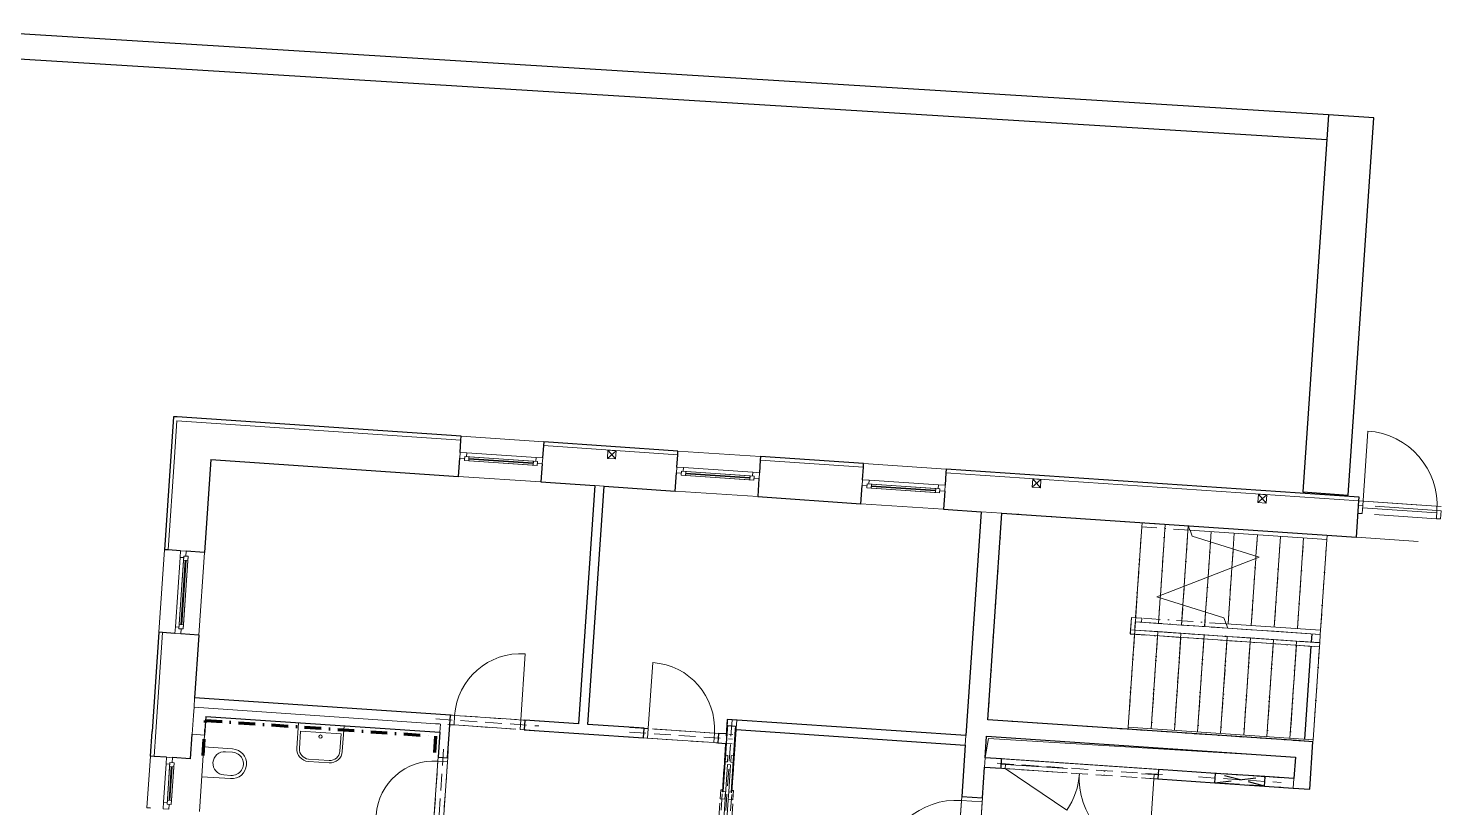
# Model space of a CAD drawing. Header units: millimetres. Extents: x -9129 to 220959, y -4760 to 72638.
# Drawn here: x 172643 to 189678, y 51600 to 61018 of the extents above; entities that cross this region are included whole.
import ezdxf

# ---------------------------------------------------------------- set-up
doc = ezdxf.new("R2010")
doc.units = ezdxf.units.MM
for name, pattern in [('HA_Dash_3mm-S1mm', [300, 200, -100]), ('HA_DashDot_2_2mm-S0_6mm', [1650, 750, -450, 0, -450]), ('HA_DashDot_4mm-S1mm', [400, 200, -100, 0, -100])]:
    doc.linetypes.add(name, pattern=pattern)
for name, color, linetype, lineweight in [('A-AREA-____-OTLN', 9, 'Continuous', 25), ('A-DETL-GENF-OTLN', 9, 'Continuous', 9), ('A-DOOR-____-MCUT', 9, 'HA_DashDot_2_2mm-S0_6mm', 9), ('A-DOOR-____-OTLN', 9, 'Continuous', 9), ('A-DOOR-FRAM-MCUT', 9, 'Continuous', 9), ('A-DOOR-FRAM-OTLN', 9, 'Continuous', 9), ('A-FLOR-____-OTLN', 9, 'Continuous', 9), ('A-FLOR-HRAL-MBND', 9, 'HA_DashDot_4mm-S1mm', 9), ('A-FLOR-HRAL-OTLN', 9, 'Continuous', 9), ('A-GENM-____-HDLN', 9, 'HA_Dash_3mm-S1mm', 9), ('A-GENM-____-MCUT', 9, 'HA_Dash_3mm-S1mm', 25), ('A-GENM-____-OTLN', 9, 'Continuous', 9), ('A-GLAZ-____-MCUT', 9, 'Continuous', 5), ('A-GLAZ-____-OTLN', 9, 'Continuous', 5), ('A-WALL-____-MCUT', 9, 'Continuous', 25), ('A-WALL-____-OTLN', 9, 'Continuous', 9), ('I-WALL-____-MCUT', 9, 'Continuous', 25), ('I-WALL-____-OTLN', 9, 'Continuous', 9), ('M-HVAC-DUCT-OTLN', 9, 'Continuous', 9), ('P-SANR-FIXT-OTLN', 9, 'Continuous', 9), ('S-STRS-____-MBND', 9, 'HA_DashDot_4mm-S1mm', 9), ('S-STRS-____-OTLN', 9, 'Continuous', 9)]:
    doc.layers.add(name, color=color, linetype=linetype, lineweight=lineweight)

# ---------------------------------------------------------------- blocks, each defined once
blk = doc.blocks.new('HA_DR_Single_Swing_Solid - In_BJ_800x2100-2124338-schema POHLEDU D_140_6400')
at = {"layer": 'A-DOOR-____-MCUT'}
for p, q in [((-400, 57.5), (400, 57.5)), ((-400, -57.5), (400, -57.5))]:
    blk.add_line(p, q, dxfattribs=at)
at = {"layer": 'A-DOOR-____-OTLN', "lineweight": 5}
blk.add_line((400, -857.5), (400, -57.5), dxfattribs=at)
blk.add_arc((400, -57.5), 800, 180, 270, dxfattribs=at)
at = {"layer": 'A-DOOR-FRAM-MCUT'}
for p, q in [((-400, 57.5), (-450, 57.5)), ((-450, 57.5), (-450, -57.5)), ((-400, -57.5), (-400, 57.5)), ((450, 57.5), (400, 57.5)), ((400, 57.5), (400, -57.5)), ((450, -57.5), (450, 57.5)), ((-450, -57.5), (-400, -57.5)), ((400, -57.5), (450, -57.5))]:
    blk.add_line(p, q, dxfattribs=at)
blk = doc.blocks.new('HA_DR_Single_Swing_Solid - In_BJ_800x2100-2124336-schema POHLEDU D_140_6400')
at = {"layer": 'A-DOOR-____-MCUT'}
for p, q in [((-400, 57.5), (400, 57.5)), ((-400, -57.5), (400, -57.5))]:
    blk.add_line(p, q, dxfattribs=at)
at = {"layer": 'A-DOOR-____-OTLN', "lineweight": 5}
blk.add_line((400, 857.5), (400, 57.5), dxfattribs=at)
blk.add_arc((400, 57.5), 800, 90, 180, dxfattribs=at)
at = {"layer": 'A-DOOR-FRAM-MCUT'}
for p, q in [((-450, -57.5), (-450, 57.5)), ((-450, 57.5), (-400, 57.5)), ((-400, 57.5), (-400, -57.5)), ((400, 57.5), (450, 57.5)), ((400, -57.5), (400, 57.5)), ((450, 57.5), (450, -57.5)), ((-400, -57.5), (-450, -57.5)), ((450, -57.5), (400, -57.5))]:
    blk.add_line(p, q, dxfattribs=at)
blk = doc.blocks.new('HA_DR_Single_Swing_Solid - In_BJ_700x2100-2124342-schema POHLEDU D_140_6400')
at = {"layer": 'A-DOOR-____-MCUT'}
for p, q in [((-350, 57.5), (350, 57.5)), ((-350, -57.5), (350, -57.5))]:
    blk.add_line(p, q, dxfattribs=at)
at = {"layer": 'A-DOOR-____-OTLN', "lineweight": 5}
blk.add_line((350, -757.5), (350, -57.5), dxfattribs=at)
blk.add_arc((350, -57.5), 700, 180, 270, dxfattribs=at)
at = {"layer": 'A-DOOR-FRAM-MCUT'}
for p, q in [((-350, 57.5), (-400, 57.5)), ((-400, 57.5), (-400, -57.5)), ((-350, -57.5), (-350, 57.5)), ((400, 57.5), (350, 57.5)), ((350, 57.5), (350, -57.5)), ((400, -57.5), (400, 57.5)), ((-400, -57.5), (-350, -57.5)), ((350, -57.5), (400, -57.5))]:
    blk.add_line(p, q, dxfattribs=at)
blk = doc.blocks.new('HA_DR_Single_SlidingToPocket_Solid - In_BJ_800x2100-2105140-schema POHLEDU D_140_6400')
at = {"layer": 'A-DOOR-____-MCUT'}
for p, q in [((-400, 78), (400, 78)), ((-400, -77), (400, -77))]:
    blk.add_line(p, q, dxfattribs=at)
at = {"layer": 'A-DOOR-____-MCUT', "linetype": 'Continuous', "lineweight": 5}
for p, q in [((820, 19), (-20, 19)), ((-20, 19), (-20, -20)), ((820, -20), (820, 19)), ((-20, -20), (394, -20)), ((492, -20), (820, -20)), ((100, -177), (-100, -177)), ((100, -177), (8, -231))]:
    blk.add_line(p, q, dxfattribs=at)
at = {"layer": 'A-DOOR-FRAM-MCUT'}
for p, q in [((-513, 78), (-513, 58)), ((-400, 78), (-513, 78)), ((-513, 58), (-493, 58)), ((-493, 58), (-493, -57)), ((-420, -20), (-420, 20)), ((-420, 20), (-400, 20)), ((-400, 20), (-400, 78)), ((512, 78), (400, 78)), ((400, 78), (400, 20)), ((400, 20), (492, 20)), ((492, 20), (492, 58)), ((492, 58), (512, 58)), ((512, 58), (512, 78)), ((932, 47), (852, 47)), ((852, 47), (852, 20)), ((852, 20), (932, 20)), ((932, 20), (932, 47)), ((-493, -57), (-513, -57)), ((-513, -57), (-513, -77)), ((-513, -77), (-400, -77)), ((-400, -20), (-420, -20)), ((-400, -77), (-400, -20)), ((492, -20), (400, -20)), ((400, -20), (400, -77)), ((400, -77), (512, -77)), ((492, -57), (492, -20)), ((512, -57), (492, -57)), ((512, -77), (512, -57)), ((852, -20), (852, -47)), ((932, -20), (852, -20)), ((852, -47), (932, -47)), ((932, -47), (932, -20))]:
    blk.add_line(p, q, dxfattribs=at)
blk = doc.blocks.new('HA_DR_Single_Swing_Solid - In_BJ_900x2100_Vstupni-2124274-schema POHLEDU D_140_6400')
at = {"layer": 'A-DOOR-____-MCUT'}
for p, q in [((-450, 125), (450, 125)), ((-450, -125), (450, -125))]:
    blk.add_line(p, q, dxfattribs=at)
at = {"layer": 'A-DOOR-____-OTLN'}
for p, q in [((-500, 125), (500, 125)), ((-500, -125), (500, -125))]:
    blk.add_line(p, q, dxfattribs=at)
at = {"layer": 'A-DOOR-____-OTLN', "lineweight": 5}
blk.add_line((450, -1025), (450, -125), dxfattribs=at)
blk.add_arc((450, -125), 900, 180, 270, dxfattribs=at)
at = {"layer": 'A-DOOR-FRAM-MCUT'}
for p, q in [((-450, 125), (-500, 125)), ((-500, 125), (-500, -125)), ((-450, -125), (-450, 125)), ((500, 125), (450, 125)), ((450, 125), (450, -125)), ((500, -125), (500, 125)), ((-500, -125), (-450, -125)), ((450, -125), (500, -125))]:
    blk.add_line(p, q, dxfattribs=at)
blk = doc.blocks.new('HA_WD_SinglePanel - 1000x1500-1670803-schema POHLEDU D_140_6400')
at = {"layer": 'A-GLAZ-____-MCUT'}
for p, q in [((-500, 70), (-500, 0)), ((-420, 70), (-500, 70)), ((-500, 0), (-440, 0)), ((-440, -25), (-440, 25)), ((-440, 25), (-390, 25)), ((-420, 25), (-420, 70)), ((-390, 25), (-390, -25)), ((390, 5), (-390, 5)), ((390, -25), (390, 25)), ((390, 25), (440, 25)), ((500, 70), (420, 70)), ((420, 70), (420, 25)), ((440, 25), (440, -25)), ((440, 0), (500, 0)), ((500, 0), (500, 70)), ((-390, -25), (-440, -25)), ((390, -5), (-390, -5)), ((440, -25), (390, -25))]:
    blk.add_line(p, q, dxfattribs=at)
at = {"layer": 'A-GLAZ-____-OTLN'}
for p, q in [((440, 25), (-440, 25)), ((-440, -25), (-440, 25)), ((420, 70), (-420, 70)), ((390, 25), (-390, 25)), ((440, 25), (440, -25)), ((-440, -25), (440, -25)), ((390, -25), (-390, -25))]:
    blk.add_line(p, q, dxfattribs=at)
blk = doc.blocks.new('HA_WD_SinglePanel - 625x1000-1670806-schema POHLEDU D_140_6400')
at = {"layer": 'A-GLAZ-____-MCUT'}
for p, q in [((-313, 70), (-313, 0)), ((-233, 70), (-313, 70)), ((-313, 0), (-253, 0)), ((-253, -25), (-253, 25)), ((-253, 25), (-203, 25)), ((-233, 25), (-233, 70)), ((-203, 25), (-203, -25)), ((202, 5), (-203, 5)), ((202, -25), (202, 25)), ((202, 25), (252, 25)), ((312, 70), (232, 70)), ((232, 70), (232, 25)), ((252, 25), (252, -25)), ((252, 0), (312, 0)), ((312, 0), (312, 70)), ((-203, -25), (-253, -25)), ((202, -5), (-203, -5)), ((252, -25), (202, -25))]:
    blk.add_line(p, q, dxfattribs=at)
at = {"layer": 'A-GLAZ-____-OTLN'}
for p, q in [((252, 25), (-253, 25)), ((-253, -25), (-253, 25)), ((232, 70), (-233, 70)), ((202, 25), (-203, 25)), ((252, 25), (252, -25)), ((-253, -25), (252, -25)), ((202, -25), (-203, -25))]:
    blk.add_line(p, q, dxfattribs=at)
blk = doc.blocks.new('Top Rail Type - Top Rail_Internal_-1408388-schema POHLEDU D_140_6400')
at = {"layer": 'A-FLOR-HRAL-MBND'}
for p, q in [((4901, 55452), (4901, 55502)), ((5461, 55502), (4901, 55502)), ((5484, 55452), (4901, 55452))]:
    blk.add_line(p, q, dxfattribs=at)
at = {"layer": 'A-FLOR-HRAL-OTLN'}
for p, q in [((5461, 55502), (5484, 55452)), ((7141, 55502), (5461, 55502)), ((7141, 55452), (5484, 55452)), ((7141, 55452), (7141, 55502))]:
    blk.add_line(p, q, dxfattribs=at)
blk = doc.blocks.new('Top Rail Type - Top Rail_Internal_-1408404-schema POHLEDU D_140_6400')
at = {"layer": 'A-FLOR-HRAL-MBND'}
for p, q in [((4850, 54353), (4850, 54152)), ((4975, 54353), (4850, 54353)), ((5997, 54353), (4975, 54353)), ((4900, 54303), (4900, 54202)), ((4975, 54303), (4900, 54303)), ((4900, 54202), (7141, 54202)), ((6020, 54303), (4975, 54303)), ((7141, 54202), (7141, 54152)), ((4850, 54152), (7141, 54152))]:
    blk.add_line(p, q, dxfattribs=at)
at = {"layer": 'A-FLOR-HRAL-OTLN'}
for p, q in [((5997, 54353), (6020, 54303)), ((7141, 54353), (5997, 54353)), ((7141, 54303), (7141, 54353)), ((7141, 54303), (6020, 54303))]:
    blk.add_line(p, q, dxfattribs=at)
blk = doc.blocks.new('HA_GM_Shaft_Rectangle - Default-2031605-schema POHLEDU D_140_6400')
at = {"layer": 'A-DETL-GENF-OTLN'}
for p, q in [((26, -26), (3740, 0)), ((0, -260), (26, -26))]:
    blk.add_line(p, q, dxfattribs=at)
at = {"layer": 'A-GENM-____-OTLN'}
for p, q in [((0, -260), (0, 0)), ((0, 0), (3740, 0)), ((3740, 0), (3740, -260)), ((3740, -260), (0, -260))]:
    blk.add_line(p, q, dxfattribs=at)
blk = doc.blocks.new('ABMV_Toilet_WallHung - Default-1991236-schema POHLEDU D_140_6400')
at = {"layer": 'P-SANR-FIXT-OTLN'}
for p, q in [((-55, 75), (-55, 425)), ((-16, 426), (-16, 340)), ((266, 340), (266, 426)), ((305, 75), (305, 425))]:
    blk.add_line(p, q, dxfattribs=at)
for centre, radius, start, end in [((125, 425), 180, 0, 180), ((125, 426), 141, 360, 180), ((125, 340), 141, 180, 360)]:
    blk.add_arc(centre, radius, start, end, dxfattribs=at)
blk = doc.blocks.new('ABMV_WashBasin_Generic - 550x460-1959867-schema POHLEDU D_140_6400')
at = {"layer": 'P-SANR-FIXT-OTLN'}
for p, q in [((-150, 360), (-150, 50)), ((-120, 150), (-120, 360)), ((250, 510), (0, 510)), ((0, 480), (250, 480)), ((370, 360), (370, 150)), ((400, 50), (400, 360)), ((370, 150), (-120, 150))]:
    blk.add_line(p, q, dxfattribs=at)
for centre, radius, start, end in [((0, 360), 150, 90, 180), ((0, 360), 120, 90, 180), ((250, 360), 150, 360, 90), ((250, 360), 120, 360, 90), ((125, 200), 20, 90, 270), ((125, 200), 20, 270, 90)]:
    blk.add_arc(centre, radius, start, end, dxfattribs=at)
blk = doc.blocks.new('HA_GM_Tiling_LineBased - Generic Tiles-2043970-schema POHLEDU D_140_6400')
at = {"layer": 'A-GENM-____-OTLN', "linetype": 'HA_DashDot_4mm-S1mm', "lineweight": 80}
blk.add_line((50, -50), (475, -50), dxfattribs=at)
blk = doc.blocks.new('HA_GM_Tiling_LineBased - Generic Tiles-2044023-schema POHLEDU D_140_6400')
at = {"layer": 'A-GENM-____-OTLN', "linetype": 'HA_DashDot_4mm-S1mm', "lineweight": 80}
blk.add_line((50, -50), (2835, -50), dxfattribs=at)
blk = doc.blocks.new('HA_GM_Tiling_LineBased - Generic Tiles-2043971-schema POHLEDU D_140_6400')
at = {"layer": 'A-GENM-____-OTLN', "linetype": 'HA_DashDot_4mm-S1mm', "lineweight": 80}
blk.add_line((50, -50), (250, -50), dxfattribs=at)
blk = doc.blocks.new('HA_DR_Single_Swing_Solid_ButtFrame - In_FAS_900x2350_Unik-2005942-schema POHLEDU D_140_6400')
at = {"layer": 'A-DOOR-____-MCUT'}
for p, q in [((-450, -70), (450, -70)), ((-450, -170), (450, -170))]:
    blk.add_line(p, q, dxfattribs=at)
at = {"layer": 'A-DOOR-____-OTLN', "lineweight": 5}
blk.add_line((450, -1070), (450, -170), dxfattribs=at)
blk.add_arc((450, -170), 900, 180, 270, dxfattribs=at)
at = {"layer": 'A-DOOR-FRAM-MCUT'}
for p, q in [((-450, -70), (-500, -70)), ((-500, -70), (-500, -170)), ((-500, -170), (-450, -170)), ((-450, -170), (-450, -70)), ((500, -70), (450, -70)), ((450, -70), (450, -170)), ((450, -170), (500, -170)), ((500, -170), (500, -70))]:
    blk.add_line(p, q, dxfattribs=at)
at = {"layer": 'A-DOOR-FRAM-OTLN', "linetype": 'HA_DashDot_2_2mm-S0_6mm'}
for p, q in [((500, 220), (-500, 220)), ((500, -220), (-500, -220))]:
    blk.add_line(p, q, dxfattribs=at)
blk = doc.blocks.new('HA_DR_Double_Swing_Solid_wCasing - In_1800x2100_900-1873957-schema POHLEDU D_140_6400')
at = {"layer": 'A-DOOR-____-MCUT'}
for p, q in [((-900, -7.5), (900, -7.5)), ((-900, -57.5), (900, -57.5))]:
    blk.add_line(p, q, dxfattribs=at)
at = {"layer": 'A-DOOR-____-OTLN', "lineweight": 5}
for p, q in [((-120.6, -507.5), (-900, -57.5)), ((900, -957.5), (900, -57.5))]:
    blk.add_line(p, q, dxfattribs=at)
for centre, start, end in [((-900, -57.5), 330, 360), ((900, -57.5), 180, 270)]:
    blk.add_arc(centre, 900, start, end, dxfattribs=at)
at = {"layer": 'A-DOOR-FRAM-MCUT'}
for p, q in [((-900, -7.5), (-950, -7.5)), ((-950, -7.5), (-950, -57.5)), ((-950, -57.5), (-900, -57.5)), ((-900, -57.5), (-900, -7.5)), ((950, -7.5), (900, -7.5)), ((900, -7.5), (900, -57.5)), ((900, -57.5), (950, -57.5)), ((950, -57.5), (950, -7.5))]:
    blk.add_line(p, q, dxfattribs=at)
blk = doc.blocks.new('TB_Porotherm KP11_5_1250mm - TB_Porotherm KP11_5_1250mm-1919733-schema POHLEDU D_140_6400')
at = {"layer": 'A-GENM-____-HDLN'}
for p, q in [((-625, 57.5), (625, 57.5)), ((-625, 0), (625, 0)), ((625, -57.5), (-625, -57.5))]:
    blk.add_line(p, q, dxfattribs=at)
blk = doc.blocks.new('TB_Porotherm KP11_5_1000mm - TB_Porotherm KP11_5_1000mm-1925202-schema POHLEDU D_140_6400')
at = {"layer": 'A-GENM-____-HDLN'}
for p, q in [((500, 57.5), (-500, 57.5)), ((-500, 0), (500, 0)), ((-500, -57.5), (500, -57.5))]:
    blk.add_line(p, q, dxfattribs=at)
blk = doc.blocks.new('TB_Porotherm KP11_5_2000mm - TB_Porotherm KP11_5_2000mm-1927944-schema POHLEDU D_140_6400')
at = {"layer": 'A-GENM-____-HDLN'}
for p, q in [((1000, 57.5), (-1000, 57.5)), ((-1000, 0), (1000, 0)), ((-1000, -57.5), (1000, -57.5))]:
    blk.add_line(p, q, dxfattribs=at)
blk = doc.blocks.new('HA_GM_Opening_Rectangle_WallBased - Default-2069058-schema POHLEDU D_140_6400')
at = {"layer": 'A-GENM-____-MCUT'}
for p, q in [((425, 57.5), (-175, -57.5)), ((-175, 57.5), (425, -57.5)), ((-175, 57.5), (-175, -57.5)), ((-175, 57.5), (425, 57.5)), ((425, 57.5), (425, -57.5)), ((-175, -57.5), (425, -57.5))]:
    blk.add_line(p, q, dxfattribs=at)
blk = doc.blocks.new('185-01_OBJEKT B_Central_rvt-5-schema POHLEDU D_140_6400')
at = {"layer": 'A-AREA-____-OTLN'}
for p, q in [((10695, 53601), (10702, 53701)), ((10615, 52429), (10691, 53551))]:
    blk.add_line(p, q, dxfattribs=at)
at = {"layer": 'A-FLOR-____-OTLN'}
for p, q in [((12209, 55163), (11311, 55224)), ((6952, 55158), (9207, 55005)), ((10801, 53695), (10795, 53594)), ((10791, 53545), (10715, 52422)), ((8846, 52063), (6951, 52192))]:
    blk.add_line(p, q, dxfattribs=at)
at = {"layer": 'A-WALL-____-MCUT'}
for p, q in [((-3057, 56324), (-3166, 54718)), ((-3012, 56321), (-3057, 56324)), ((420, 56088), (-3012, 56321)), ((417, 56043), (420, 56088)), ((406, 55893), (417, 56043)), ((1414, 55975), (1404, 55826)), ((1417, 56020), (1414, 55975)), ((3039, 55910), (1417, 56020)), ((3036, 55865), (3039, 55910)), ((-2606, 55807), (-2683, 54685)), ((-2606, 55807), (387, 55604)), ((387, 55604), (402, 55824)), ((1399, 55756), (1384, 55536)), ((3025, 55716), (3036, 55865)), ((4033, 55798), (4023, 55648)), ((4036, 55843), (4033, 55798)), ((5283, 55758), (4036, 55843)), ((5270, 55563), (5280, 55713)), ((5280, 55713), (5283, 55758)), ((1384, 55536), (2033, 55492)), ((3006, 55426), (3021, 55646)), ((4018, 55578), (4003, 55359)), ((6278, 55645), (6268, 55496)), ((6281, 55690), (6278, 55645)), ((11270, 55352), (6281, 55690)), ((2148, 55485), (3006, 55426)), ((5251, 55274), (5265, 55494)), ((6263, 55426), (6248, 55206)), ((4003, 55359), (5251, 55274)), ((6248, 55206), (6702, 55176)), ((11237, 54868), (11267, 55307)), ((11267, 55307), (11270, 55352)), ((6952, 55159), (11237, 54868)), ((-3121, 54715), (-3166, 54718)), ((-2972, 54705), (-3121, 54715)), ((-2683, 54685), (-2902, 54700)), ((-3234, 53720), (-3316, 52521)), ((-3189, 53717), (-3234, 53720)), ((-3040, 53707), (-3189, 53717)), ((-2750, 53687), (-2970, 53702)), ((-2750, 53687), (-2802, 52929)), ((-3336, 52223), (-3316, 52521)), ((-2852, 52191), (-2832, 52488)), ((-3291, 52220), (-3336, 52223)), ((-3141, 52210), (-3291, 52220)), ((-2852, 52191), (-3071, 52206)), ((-3333, 51597), (-3378, 51600))]:
    blk.add_line(p, q, dxfattribs=at)
at = {"layer": 'A-WALL-____-MCUT', "lineweight": 9}
for p, q in [((-3016, 56276), (-3045, 55837)), ((-3045, 55837), (-3016, 56276)), ((417, 56043), (-3016, 56276)), ((-3016, 56276), (417, 56043)), ((3036, 55865), (1414, 55975)), ((1414, 55975), (3036, 55865)), ((-3045, 55837), (-3121, 54715)), ((-3121, 54715), (-3045, 55837)), ((5280, 55713), (4033, 55798)), ((4033, 55798), (5280, 55713)), ((11267, 55307), (6278, 55645)), ((6278, 55645), (11267, 55307)), ((2148, 55485), (2033, 55492)), ((6952, 55159), (6702, 55176)), ((-3189, 53717), (-3271, 52518)), ((-3271, 52518), (-3189, 53717)), ((-2809, 52814), (-2816, 52714)), ((-2802, 52929), (-2809, 52814)), ((-2809, 52814), (169, 52612)), ((169, 52612), (-2809, 52814)), ((-2832, 52488), (-2816, 52714)), ((-2816, 52714), (-2832, 52488)), ((-3271, 52518), (-3291, 52220)), ((-3291, 52220), (-3271, 52518)), ((162, 52512), (169, 52612)), ((6511, 52357), (6519, 52472)), ((6751, 52205), (6743, 52091)), ((10475, 51837), (10483, 51952))]:
    blk.add_line(p, q, dxfattribs=at)
at = {"layer": 'A-WALL-____-OTLN'}
for p, q in [((420, 56088), (1417, 56020)), ((3039, 55910), (4036, 55843)), ((5283, 55758), (6281, 55690)), ((1384, 55536), (387, 55604)), ((4003, 55359), (3006, 55426)), ((6248, 55206), (5251, 55274)), ((-3234, 53720), (-3166, 54718)), ((-2683, 54685), (-2750, 53687)), ((-3378, 51600), (-3336, 52223))]:
    blk.add_line(p, q, dxfattribs=at)
at = {"layer": 'I-WALL-____-MCUT'}
for p, q in [((2033, 55492), (1838, 52614)), ((1952, 52606), (2148, 55485)), ((6702, 55176), (6519, 52472)), ((6782, 52664), (6952, 55159)), ((291, 52719), (-2802, 52929)), ((-2667, 52704), (-2682, 52478)), ((-2667, 52704), (162, 52512)), ((283, 52604), (291, 52719)), ((1189, 52658), (1181, 52543)), ((1838, 52614), (1189, 52658)), ((3635, 52667), (3628, 52553)), ((6519, 52472), (3635, 52667)), ((10514, 52411), (6782, 52664)), ((162, 52512), (142, 52213)), ((256, 52205), (283, 52604)), ((1181, 52543), (2623, 52445)), ((2631, 52560), (1952, 52606)), ((2623, 52445), (2631, 52560)), ((3529, 52499), (3521, 52385)), ((3624, 52493), (3529, 52499)), ((3586, 51796), (3638, 52552)), ((3628, 52553), (3624, 52493)), ((3638, 52552), (3640, 52594)), ((3640, 52594), (3735, 52588)), ((3732, 52546), (3681, 51790)), ((3691, 51789), (3742, 52545)), ((3735, 52588), (3732, 52546)), ((3742, 52545), (6511, 52357)), ((3521, 52385), (3616, 52378)), ((3616, 52378), (3576, 51797)), ((6511, 52357), (6469, 51738)), ((6751, 52205), (6769, 52465)), ((6769, 52465), (10500, 52212)), ((10713, 52398), (10514, 52411)), ((10674, 51824), (10713, 52398)), ((142, 52213), (256, 52205)), ((6951, 52192), (6751, 52205)), ((6943, 52077), (6951, 52192)), ((10500, 52212), (10483, 51952)), ((6718, 51722), (6743, 52091)), ((6743, 52091), (6943, 52077)), ((8846, 52063), (8839, 51948)), ((9535, 52016), (8846, 52063)), ((10133, 51976), (9535, 52016)), ((10483, 51952), (10133, 51976)), ((3576, 51797), (3586, 51796)), ((3681, 51790), (3691, 51789)), ((8839, 51948), (9527, 51902)), ((9527, 51902), (10126, 51861)), ((10126, 51861), (10475, 51837)), ((10475, 51837), (10674, 51824)), ((6469, 51738), (6718, 51722))]:
    blk.add_line(p, q, dxfattribs=at)
at = {"layer": 'I-WALL-____-OTLN'}
for q in [(-2832, 52488), (-2744, 51557)]:
    blk.add_line((-2682, 52478), q, dxfattribs=at)
at = {"layer": 'M-HVAC-DUCT-OTLN', "lineweight": 5}
for p, q in [((2186, 55821), (2192, 55920)), ((2292, 55914), (2186, 55821)), ((2285, 55814), (2192, 55920)), ((2192, 55920), (2292, 55914)), ((2292, 55914), (2285, 55814)), ((2285, 55814), (2186, 55821)), ((7319, 55472), (7326, 55572)), ((7425, 55565), (7319, 55472)), ((7419, 55465), (7326, 55572)), ((7326, 55572), (7425, 55565)), ((7425, 55565), (7419, 55465)), ((7419, 55465), (7319, 55472)), ((10047, 55287), (10054, 55387)), ((10154, 55380), (10047, 55287)), ((10147, 55280), (10054, 55387)), ((10054, 55387), (10154, 55380)), ((10154, 55380), (10147, 55280)), ((10147, 55280), (10047, 55287))]:
    blk.add_line(p, q, dxfattribs=at)
at = {"layer": 'S-STRS-____-MBND'}
for p, q in [((6952, 55159), (6782, 52664)), ((8648, 55043), (6952, 55159)), ((8567, 53846), (8648, 55043)), ((8567, 53846), (8648, 55043)), ((9207, 55006), (8648, 55043)), ((8869, 54165), (8927, 55025)), ((8869, 54165), (8927, 55025)), ((9157, 54277), (9206, 55006)), ((9157, 54277), (9206, 55006)), ((9445, 54388), (9474, 54813)), ((9445, 54388), (9474, 54813)), ((9733, 54499), (9749, 54726)), ((9733, 54499), (9749, 54726)), ((10022, 54611), (10024, 54639)), ((10022, 54611), (10024, 54639)), ((8846, 53827), (8867, 54137)), ((8846, 53827), (8867, 54137)), ((9125, 53808), (9142, 54050)), ((9125, 53808), (9142, 54050)), ((8560, 53746), (8567, 53846)), ((9684, 53770), (8567, 53846)), ((9405, 53789), (9416, 53963)), ((9405, 53789), (9416, 53963)), ((8560, 53746), (8478, 52549)), ((8560, 53746), (8478, 52549)), ((8560, 53746), (10795, 53595)), ((8839, 53728), (8758, 52530)), ((8839, 53728), (8758, 52530)), ((9118, 53709), (9037, 52511)), ((9118, 53709), (9037, 52511)), ((9398, 53690), (9317, 52492)), ((9398, 53690), (9317, 52492)), ((9677, 53671), (9596, 52473)), ((9677, 53671), (9596, 52473)), ((9957, 53652), (9875, 52454)), ((9957, 53652), (9875, 52454)), ((10236, 53633), (10155, 52435)), ((10236, 53633), (10155, 52435)), ((10515, 53614), (10434, 52416)), ((10515, 53614), (10434, 52416)), ((10795, 53595), (10713, 52398)), ((6782, 52664), (8478, 52549)), ((8478, 52549), (10713, 52398))]:
    blk.add_line(p, q, dxfattribs=at)
at = {"layer": 'S-STRS-____-MBND', "linetype": 'Continuous', "lineweight": 5}
for p, q in [((9227, 54954), (9254, 54882)), ((9254, 54882), (10063, 54626)), ((10063, 54626), (8828, 54149)), ((8828, 54149), (9636, 53894)), ((9636, 53894), (9664, 53822))]:
    blk.add_line(p, q, dxfattribs=at)
at = {"layer": 'S-STRS-____-OTLN', "linetype": 'HA_DashDot_4mm-S1mm'}
for p, q in [((9474, 54813), (9482, 54936)), ((9749, 54726), (9762, 54917)), ((10024, 54639), (10041, 54898)), ((10246, 53783), (10321, 54879)), ((10525, 53764), (10600, 54860)), ((10805, 53745), (10879, 54842)), ((9967, 53802), (10022, 54611)), ((9416, 53963), (9445, 54388)), ((9687, 53821), (9733, 54499)), ((9142, 54050), (9157, 54277)), ((8867, 54137), (8869, 54165))]:
    blk.add_line(p, q, dxfattribs=at)
at = {"layer": 'S-STRS-____-OTLN'}
for p, q in [((9474, 54813), (9482, 54936)), ((9749, 54726), (9762, 54917)), ((10024, 54639), (10041, 54898)), ((10246, 53783), (10321, 54879)), ((10525, 53764), (10600, 54860)), ((10805, 53745), (10879, 54842)), ((9967, 53802), (10022, 54611)), ((9416, 53963), (9445, 54388)), ((9687, 53821), (9733, 54499)), ((9142, 54050), (9157, 54277)), ((8867, 54137), (8869, 54165)), ((9684, 53770), (9684, 53770)), ((9963, 53751), (9684, 53770)), ((10243, 53732), (9963, 53751)), ((10522, 53714), (10243, 53732)), ((10801, 53695), (10522, 53714))]:
    blk.add_line(p, q, dxfattribs=at)
at = {"layer": 'A-DOOR-____-OTLN', "lineweight": 9}
for name, p, rotation in [('HA_DR_Single_Swing_Solid_ButtFrame - In_FAS_900x2350_Unik-2005942-schema POHLEDU D_140_6400', (11751, 55053), 176.1172724189429), ('HA_DR_Single_Swing_Solid - In_BJ_800x2100-2124336-schema POHLEDU D_140_6400', (736, 52631), 356.1172724189428), ('HA_DR_Single_Swing_Solid - In_BJ_800x2100-2124338-schema POHLEDU D_140_6400', (3076, 52472), 176.1172724189429), ('HA_DR_Single_Swing_Solid - In_BJ_700x2100-2124342-schema POHLEDU D_140_6400', (172, 51810), 266.1172724189429), ('HA_DR_Single_SlidingToPocket_Solid - In_BJ_800x2100-2105140-schema POHLEDU D_140_6400', (3600, 51302), 86.1172724189423), ('HA_DR_Double_Swing_Solid_wCasing - In_1800x2100_900-1873957-schema POHLEDU D_140_6400', (7895, 52070), 356.1172724189428), ('HA_DR_Single_Swing_Solid - In_BJ_900x2100_Vstupni-2124274-schema POHLEDU D_140_6400', (6560, 51231), 266.1172724189429)]:
    blk.add_blockref(name, p, dxfattribs=dict(at, rotation=rotation))
at = {"layer": 'A-FLOR-HRAL-OTLN', "lineweight": 9, "rotation": 356.1172724189431}
for name in ['Top Rail Type - Top Rail_Internal_-1408388-schema POHLEDU D_140_6400', 'Top Rail Type - Top Rail_Internal_-1408404-schema POHLEDU D_140_6400']:
    blk.add_blockref(name, (0, 0), dxfattribs=at)
at = {"layer": 'A-GENM-____-OTLN', "lineweight": 9}
for name, p, rotation in [('HA_GM_Tiling_LineBased - Generic Tiles-2043970-schema POHLEDU D_140_6400', (-2752, 52184), 86.117272418943), ('HA_GM_Tiling_LineBased - Generic Tiles-2044023-schema POHLEDU D_140_6400', (-2716, 52708), 356.1172724189429), ('TB_Porotherm KP11_5_1250mm - TB_Porotherm KP11_5_1250mm-1919733-schema POHLEDU D_140_6400', (736, 52631), 356.1172724189431), ('TB_Porotherm KP11_5_2000mm - TB_Porotherm KP11_5_2000mm-1927944-schema POHLEDU D_140_6400', (3625, 51666), 266.1172724189429), ('TB_Porotherm KP11_5_1250mm - TB_Porotherm KP11_5_1250mm-1919733-schema POHLEDU D_140_6400', (3076, 52472), 356.1172724189431), ('TB_Porotherm KP11_5_1000mm - TB_Porotherm KP11_5_1000mm-1925202-schema POHLEDU D_140_6400', (172, 51810), 266.1172724189429), ('HA_GM_Tiling_LineBased - Generic Tiles-2043971-schema POHLEDU D_140_6400', (162, 52512), 266.117272418943), ('HA_GM_Shaft_Rectangle - Default-2031605-schema POHLEDU D_140_6400', (6769, 52465), 356.1172724189424), ('TB_Porotherm KP11_5_2000mm - TB_Porotherm KP11_5_2000mm-1927944-schema POHLEDU D_140_6400', (7895, 52070), 356.1172724189435), ('TB_Porotherm KP11_5_1000mm - TB_Porotherm KP11_5_1000mm-1925202-schema POHLEDU D_140_6400', (9830, 51939), 356.1172724189435), ('HA_GM_Opening_Rectangle_WallBased - Default-2069058-schema POHLEDU D_140_6400', (9955, 51930), 176.1172724189429)]:
    blk.add_blockref(name, p, dxfattribs=dict(at, rotation=rotation))
at = {"layer": 'A-GLAZ-____-OTLN', "lineweight": 9}
for name, p, rotation in [('HA_WD_SinglePanel - 1000x1500-1670803-schema POHLEDU D_140_6400', (901, 55790), 356.1172724189428), ('HA_WD_SinglePanel - 1000x1500-1670803-schema POHLEDU D_140_6400', (3520, 55612), 356.1172724189428), ('HA_WD_SinglePanel - 1000x1500-1670803-schema POHLEDU D_140_6400', (5764, 55460), 356.1172724189428), ('HA_WD_SinglePanel - 1000x1500-1670803-schema POHLEDU D_140_6400', (-2936, 54201), 86.11727241894292), ('HA_WD_SinglePanel - 625x1000-1670806-schema POHLEDU D_140_6400', (-3092, 51894), 86.11727241894292)]:
    blk.add_blockref(name, p, dxfattribs=dict(at, rotation=rotation))
at = {"layer": 'P-SANR-FIXT-OTLN', "lineweight": 9}
for name, p, rotation in [('ABMV_WashBasin_Generic - 550x460-1959867-schema POHLEDU D_140_6400', (-1142, 52651), 176.1172724189429), ('ABMV_Toilet_WallHung - Default-1991236-schema POHLEDU D_140_6400', (-2770, 52285), 266.1172724189429)]:
    blk.add_blockref(name, p, dxfattribs=dict(at, rotation=rotation))
blk = doc.blocks.new('HA_GM_Shaft_Rectangle - Default-2321896-schema POHLEDU D_140_6400')
at = {"layer": 'A-DETL-GENF-OTLN'}
for p, q in [((26, -26), (3740, 0)), ((0, -260), (26, -26))]:
    blk.add_line(p, q, dxfattribs=at)
at = {"layer": 'A-GENM-____-OTLN'}
blk.add_line((2100, -260), (200, -260), dxfattribs=at)
blk = doc.blocks.new('Top Rail Type - Top Rail_Internal_-1408601-schema POHLEDU D_140_6400')
at = {"layer": 'A-FLOR-HRAL-OTLN'}
for p, q in [((8644, 54993), (8648, 55043)), ((8684, 54990), (8644, 54993))]:
    blk.add_line(p, q, dxfattribs=at)
blk = doc.blocks.new('Top Rail Type - Top Rail_Internal_-V87-schema POHLEDU D_140_6400')
at = {"layer": 'A-FLOR-HRAL-OTLN'}
for p, q in [((8644, 54993), (8648, 55043)), ((8684, 54990), (8644, 54993))]:
    blk.add_line(p, q, dxfattribs=at)
blk = doc.blocks.new('Top Rail Type - Top Rail_Internal_-1408617-schema POHLEDU D_140_6400')
at = {"layer": 'A-FLOR-HRAL-OTLN'}
for p, q in [((8511, 53775), (8520, 53900)), ((8520, 53900), (8644, 53891)), ((8566, 53847), (8561, 53772)), ((8641, 53842), (8566, 53847)), ((8644, 53891), (8641, 53842)), ((8509, 53749), (8506, 53700)), ((8506, 53700), (8509, 53749)), ((10791, 53545), (8506, 53700)), ((8509, 53749), (8511, 53775)), ((8509, 53749), (10795, 53594)), ((8561, 53772), (8559, 53746)), ((10795, 53594), (10791, 53545))]:
    blk.add_line(p, q, dxfattribs=at)
blk = doc.blocks.new('Top Rail Type - Top Rail_Internal_-V88-schema POHLEDU D_140_6400')
at = {"layer": 'A-FLOR-HRAL-OTLN'}
for p, q in [((8520, 53900), (8509, 53749)), ((8644, 53891), (8520, 53900)), ((8566, 53847), (8559, 53746)), ((8641, 53842), (8566, 53847)), ((8506, 53700), (10791, 53545)), ((8559, 53746), (10795, 53594)), ((10795, 53594), (10791, 53545))]:
    blk.add_line(p, q, dxfattribs=at)
blk = doc.blocks.new('Top Rail Type - Top Rail_Internal_-2229680-schema POHLEDU D_140_6400')
at = {"layer": 'A-FLOR-HRAL-OTLN'}
for p, q in [((8478, 52549), (8480, 52574)), ((8480, 52574), (10715, 52422)), ((10715, 52422), (10713, 52398))]:
    blk.add_line(p, q, dxfattribs=at)
blk = doc.blocks.new('Top Rail Type - Top Rail_Internal_-V102-schema POHLEDU D_140_6400')
at = {"layer": 'A-FLOR-HRAL-OTLN'}
for p, q in [((8480, 52574), (8478, 52549)), ((8480, 52574), (10715, 52422)), ((10715, 52422), (10713, 52398))]:
    blk.add_line(p, q, dxfattribs=at)

msp = doc.modelspace()

# ---------------------------------------------------------------- linework, layer by layer
at = {"layer": 'A-WALL-____-MCUT'}
for p, q in [((188356, 59972), (171424, 61018)), ((171404, 60719), (188336, 59673)), ((188356, 59972), (188047, 55415)), ((188355, 59972), (188336, 59673)), ((188905, 59937), (188355, 59972)), ((188596, 55378), (188905, 59937)), ((188047, 55415), (188596, 55378))]:
    msp.add_line(p, q, dxfattribs=at)
at = {"layer": 'A-WALL-____-OTLN'}
msp.add_line((188722, 55307), (189720, 55239), dxfattribs=at)
at = {"layer": 'S-STRS-____-OTLN', "linetype": 'HA_DashDot_4mm-S1mm'}
for p, q in [((186325, 54165), (186383, 55024)), ((186026, 53897), (186100, 54993)), ((186613, 54277), (186662, 55005)), ((186901, 54388), (186930, 54813)), ((187189, 54499), (187205, 54726)), ((187477, 54611), (187479, 54639)), ((186302, 53827), (186323, 54137)), ((186581, 53808), (186597, 54050)), ((186860, 53789), (186872, 53963)), ((186012, 53696), (185936, 52574)), ((186291, 53677), (186215, 52555)), ((186571, 53658), (186495, 52536)), ((186850, 53639), (186774, 52517)), ((187130, 53620), (187053, 52498)), ((187409, 53601), (187333, 52479)), ((187688, 53582), (187612, 52460)), ((187968, 53563), (187891, 52441))]:
    msp.add_line(p, q, dxfattribs=at)
at = {"layer": 'S-STRS-____-OTLN'}
for p, q in [((186325, 54165), (186383, 55024)), ((186026, 53897), (186100, 54993)), ((186613, 54277), (186662, 55005)), ((186901, 54388), (186930, 54813)), ((187189, 54499), (187205, 54726)), ((187477, 54611), (187479, 54639)), ((186302, 53827), (186323, 54137)), ((186581, 53808), (186597, 54050)), ((186016, 53746), (186022, 53846)), ((186302, 53827), (186022, 53846)), ((186860, 53789), (186872, 53963)), ((186012, 53696), (185936, 52574)), ((186016, 53746), (186295, 53728)), ((186291, 53677), (186215, 52555)), ((186295, 53728), (186574, 53709)), ((186581, 53808), (186302, 53827)), ((186574, 53709), (186854, 53690)), ((186860, 53789), (186581, 53808)), ((186854, 53690), (187133, 53671)), ((187140, 53770), (186860, 53789)), ((187133, 53671), (187412, 53652)), ((186571, 53658), (186495, 52536)), ((186850, 53639), (186774, 52517)), ((187130, 53620), (187053, 52498)), ((187409, 53601), (187333, 52479)), ((187412, 53652), (187692, 53633)), ((187688, 53582), (187612, 52460)), ((187692, 53633), (187971, 53614)), ((187968, 53563), (187891, 52441)), ((187971, 53614), (188250, 53595)), ((188247, 53545), (188171, 52422))]:
    msp.add_line(p, q, dxfattribs=at)

# ---------------------------------------------------------------- block references
at = {"color": 50, "lineweight": 5}
msp.add_blockref('185-01_OBJEKT B_Central_rvt-5-schema POHLEDU D_140_6400', (177456, 0), dxfattribs=at)
at = {"layer": 'A-FLOR-HRAL-OTLN'}
for name in ['Top Rail Type - Top Rail_Internal_-1408601-schema POHLEDU D_140_6400', 'Top Rail Type - Top Rail_Internal_-V87-schema POHLEDU D_140_6400', 'Top Rail Type - Top Rail_Internal_-1408617-schema POHLEDU D_140_6400', 'Top Rail Type - Top Rail_Internal_-V88-schema POHLEDU D_140_6400', 'Top Rail Type - Top Rail_Internal_-2229680-schema POHLEDU D_140_6400', 'Top Rail Type - Top Rail_Internal_-V102-schema POHLEDU D_140_6400']:
    msp.add_blockref(name, (177456, 0), dxfattribs=at)
at = {"layer": 'A-GENM-____-OTLN', "lineweight": 5, "rotation": 356.1172724189428}
msp.add_blockref('HA_GM_Shaft_Rectangle - Default-2321896-schema POHLEDU D_140_6400', (184225, 52465), dxfattribs=at)

doc.saveas('drawing.dxf')
